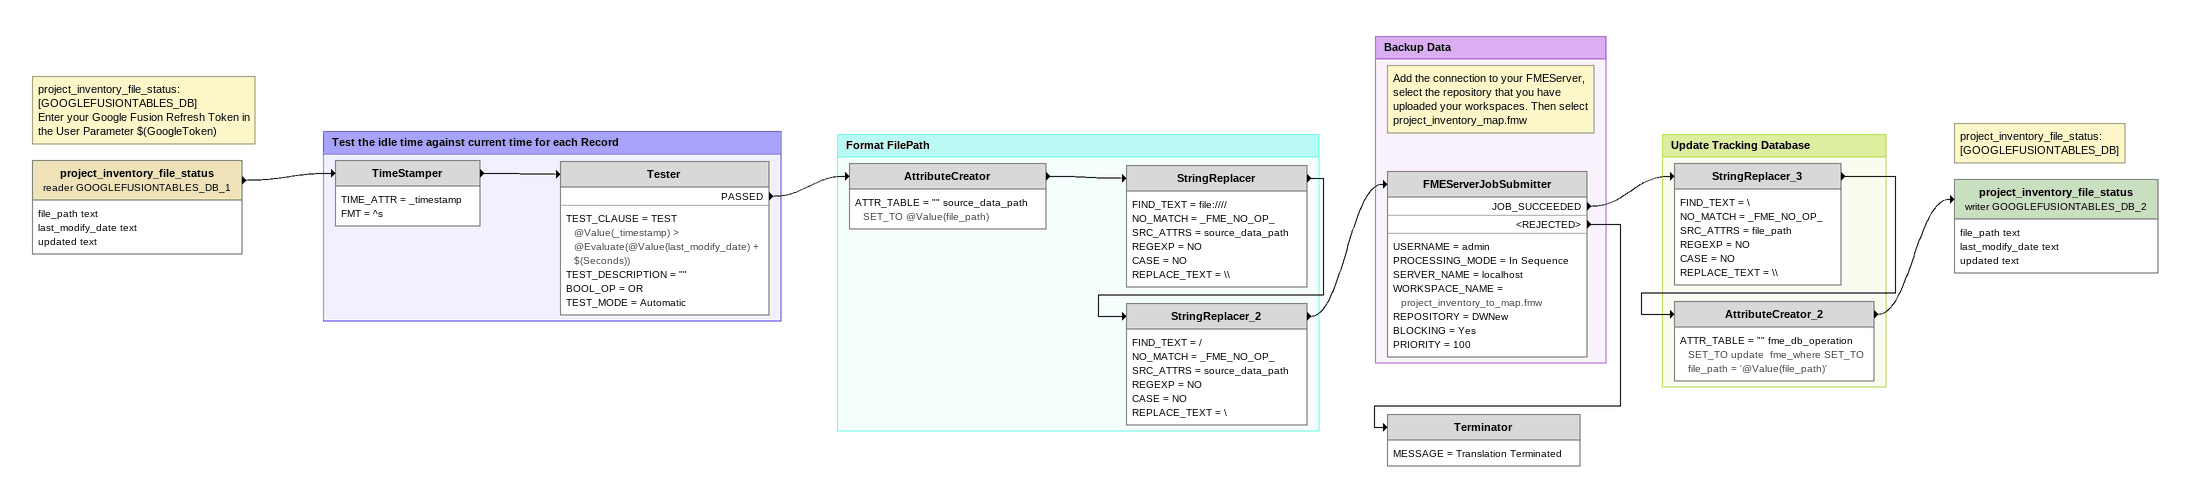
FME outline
Note: project_inventory_file_status: [GOOGLEFUSIONTABLES_DB] / Enter your Google Fusion Refresh Token in the User Parameter $(GoogleToken)
project_inventory_file_status (reader GOOGLEFUSIONTABLES_DB_1)
    attributes: file_path text, last_modify_date text, updated text
    -> TimeStamper
Note: project_inventory_file_status: [GOOGLEFUSIONTABLES_DB]
project_inventory_file_status (writer GOOGLEFUSIONTABLES_DB_2)
    attributes: file_path text, last_modify_date text, updated text
Terminator
    MESSAGE = Translation Terminated

Bookmark: Test the idle time against current time for each Record
TimeStamper
    TIME_ATTR = _timestamp
    FMT = ^s
    -> Tester
Tester
    TEST_CLAUSE = TEST @Value(_timestamp) > @Evaluate(@Value(last_modify_date) + $(Seconds))
    TEST_DESCRIPTION = ""
    BOOL_OP = OR
    TEST_MODE = Automatic
    PASSED -> AttributeCreator

Bookmark: Format FilePath
AttributeCreator
    ATTR_TABLE = "" source_data_path SET_TO @Value(file_path)
    -> StringReplacer
StringReplacer
    FIND_TEXT = file:////
    NO_MATCH = _FME_NO_OP_
    SRC_ATTRS = source_data_path
    REGEXP = NO
    CASE = NO
    REPLACE_TEXT = \\
    -> StringReplacer_2
StringReplacer_2
    FIND_TEXT = /
    NO_MATCH = _FME_NO_OP_
    SRC_ATTRS = source_data_path
    REGEXP = NO
    CASE = NO
    REPLACE_TEXT = \
    -> FMEServerJobSubmitter

Bookmark: Backup Data
Note: Add the connection to your FMEServer, select the repository that you have uploaded your workspaces. Then select project_inventory_map.fmw
FMEServerJobSubmitter
    USERNAME = admin
    PROCESSING_MODE = In Sequence
    SERVER_NAME = localhost
    WORKSPACE_NAME = project_inventory_to_map.fmw
    REPOSITORY = DWNew
    BLOCKING = Yes
    PRIORITY = 100
    JOB_SUCCEEDED -> StringReplacer_3
    <REJECTED> -> Terminator

Bookmark: Update Tracking Database
StringReplacer_3
    FIND_TEXT = \
    NO_MATCH = _FME_NO_OP_
    SRC_ATTRS = file_path
    REGEXP = NO
    CASE = NO
    REPLACE_TEXT = \\
    -> AttributeCreator_2
AttributeCreator_2
    ATTR_TABLE = "" fme_db_operation SET_TO update  fme_where SET_TO file_path = '@Value(file_path)'
    -> project_inventory_file_status (writer GOOGLEFUSIONTABLES_DB_2)
